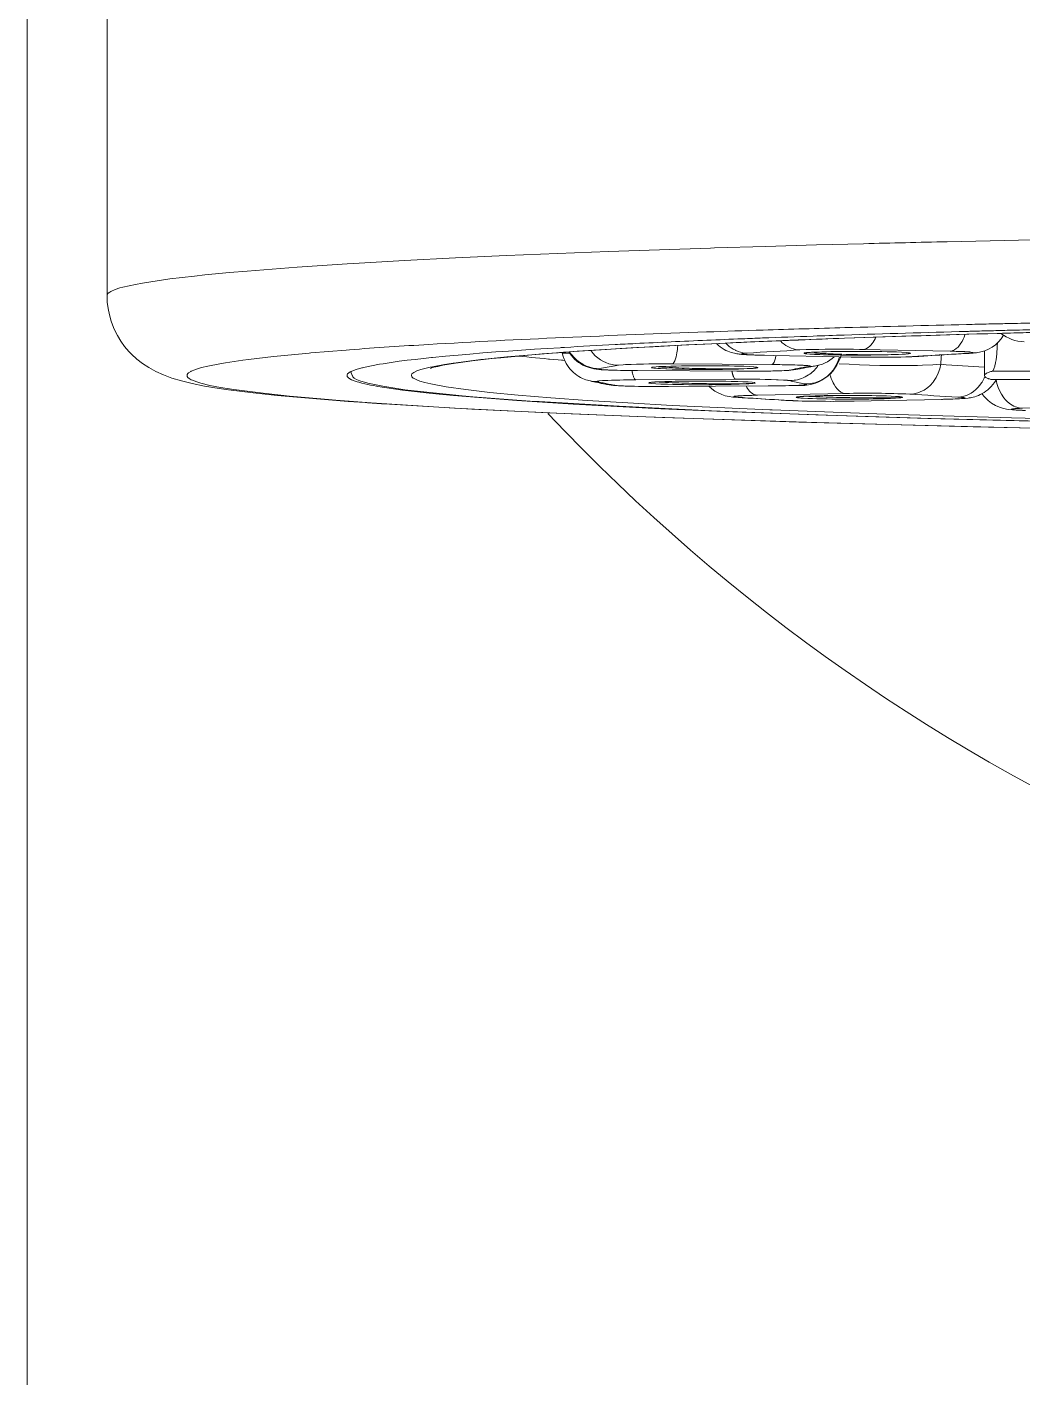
# Model space of a CAD drawing. Extents: x 0 to 1128, y 0 to 827.
# Drawn here: x 268.05 to 274.27, y 464.48 to 472.92 of the extents above; entities that cross this region are included whole.
import ezdxf

# ---------------------------------------------------------------- set-up
doc = ezdxf.new("R2010")
doc.units = 0
doc.header["$LTSCALE"] = 10
doc.header["$MEASUREMENT"] = 0
doc.layers.add('PDF_1', color=7, linetype='CONTINUOUS')
doc.layers.add('PDF_형상', color=7, linetype='CONTINUOUS')

msp = doc.modelspace()

# ---------------------------------------------------------------- linework, layer by layer
at = {"layer": 'PDF_1', "lineweight": 5}
for points in [[(274.3445, 470.4143), (273.9598, 470.4229), (272.9827, 470.4484), (272.0194, 470.4799), (271.448, 470.5025), (270.8271, 470.5323), (270.2766, 470.5652, -0.001117), (270.1597, 470.5732), (270.0547, 470.5808), (269.9064, 470.592), (269.7585, 470.6046), (269.6099, 470.6188), (269.4596, 470.6352), (269.3066, 470.6543), (269.2481, 470.6624), (269.1559, 470.6771), (269.0791, 470.6923), (269.0123, 470.7089), (268.953, 470.727), (268.8999, 470.7469), (268.852, 470.7686), (268.8085, 470.7922), (268.769, 470.8178), (268.733, 470.8456), (268.7003, 470.8756), (268.6832, 470.8934), (268.657, 470.9245), (268.6332, 470.9576), (268.612, 470.9925), (268.5936, 471.0291), (268.5871, 471.0437), (268.5728, 471.0822), (268.5616, 471.1215), (268.5535, 471.1616), (268.5486, 471.2021), (268.5469, 471.2427), (268.5469, 482.1609)], [(275.1878, 471.0874, 0.000978), (274.3291, 471.071, 0.000498), (274.2574, 471.0694, -0.00023), (274.1733, 471.0676, -0.000003), (274.0581, 471.0651, -0.000003), (273.9182, 471.0618, 0.001149), (273.1585, 471.0423, 0.000947), (272.647, 471.0271, 0.000826), (272.2943, 471.0154, 0.002352), (271.4018, 470.9804, 0.003595), (270.5576, 470.9372, 0.003788), (270.063, 470.9042), (270.0412, 470.9025), (269.8205, 470.8844), (269.8108, 470.8836), (269.61, 470.8643), (269.5872, 470.8619), (269.4321, 470.8437), (269.396, 470.839), (269.2875, 470.8229), (269.2515, 470.8167), (269.1764, 470.8018), (269.1377, 470.7924), (269.0994, 470.7805), (269.0967, 470.7795), (269.0736, 470.7698), (269.07, 470.7679), (269.0565, 470.759), (269.0518, 470.7546), (269.048, 470.7483), (269.0474, 470.7409), (269.0481, 470.7376), (269.0522, 470.7301), (269.0599, 470.7234), (269.0728, 470.7167), (269.0739, 470.7161), (269.1082, 470.7028), (269.1342, 470.6948), (269.1899, 470.6807), (269.2563, 470.6678), (269.3405, 470.6548), (269.3566, 470.6526), (269.5225, 470.6316), (269.7055, 470.6122), (269.7127, 470.6115), (269.9317, 470.5921), (269.9767, 470.5885), (270.1978, 470.5721), (270.7178, 470.5392), (271.3045, 470.5096), (271.9153, 470.4845), (272.8706, 470.4522), (273.269, 470.4407), (274.254, 470.4167), (275.0649, 470.4007)], [(274.33, 471.0119, 0.000584), (274.1748, 471.008, -0.000004), (274.33, 471.0119, -0.000879)], [(274.3284, 471.0294, 0.000007), (274.1727, 471.0255)], [(274.4229, 471.5929), (273.7982, 471.5797, 0.000618), (273.2753, 471.5671), (272.9813, 471.5594), (272.6625, 471.5503), (272.3436, 471.5407), (272.3186, 471.54), (271.9998, 471.5296), (271.6809, 471.5185), (271.3621, 471.5063), (271.0434, 471.4929), (270.7247, 471.4781), (270.4061, 471.4617), (270.0876, 471.4434), (270.0469, 471.4409), (269.8907, 471.431), (269.7345, 471.4204), (269.5783, 471.4089), (269.4223, 471.3963), (269.3131, 471.3868), (269.1572, 471.3718), (269.0941, 471.365), (268.9388, 471.3466), (268.8599, 471.3359), (268.7679, 471.321), (268.7254, 471.3129), (268.6453, 471.2951), (268.6272, 471.2905), (268.5982, 471.2811), (268.5715, 471.269), (268.5644, 471.265), (268.5542, 471.2575), (268.5487, 471.2503), (268.5469, 471.2427)], [(274.1727, 471.0255, 0.000634), (274.0597, 471.0225, 0.000306), (273.9395, 471.0194, -0.001943), (273.9207, 471.0189, 0.001557), (273.1537, 470.9959, 0.000369), (272.9604, 470.9893, 0.000918), (272.6442, 470.9777, 0.000411), (272.5172, 470.9727, 0.000872), (272.2955, 470.9635, 0.001877), (271.8483, 470.9428, 0.000781), (271.7222, 470.9364, 0.001844), (271.407, 470.9188, -0.000044), (271.3787, 470.917), (271.2981, 470.9121), (271.2176, 470.9069), (271.1371, 470.9015), (271.0565, 470.8959), (270.9761, 470.89), (270.8956, 470.8838), (270.8152, 470.8772), (270.7422, 470.8709), (270.6619, 470.8635), (270.5815, 470.8556), (270.5741, 470.8549), (270.5238, 470.8496), (270.4735, 470.844), (270.4232, 470.8381), (270.3731, 470.8317), (270.323, 470.8246), (270.273, 470.8169), (270.2494, 470.8129), (270.1997, 470.8037), (270.1503, 470.7931), (270.1438, 470.7915), (270.1401, 470.7906), (270.1046, 470.7806), (270.0767, 470.7699)], [(272.7424, 470.96, -0.000306), (272.8589, 470.9647), (272.8605, 470.9648), (272.8621, 470.9648), (272.8637, 470.9649), (272.8653, 470.9649), (272.8669, 470.965), (272.8685, 470.9651), (272.8701, 470.9651), (272.8717, 470.9652), (272.8733, 470.9653), (272.8749, 470.9653, -0.0008), (273.1564, 470.9762), (272.9816, 470.9698), (272.8068, 470.9629), (272.6321, 470.9557), (272.4573, 470.948), (272.2825, 470.9399), (272.1832, 470.9351), (272.0085, 470.9261), (271.8339, 470.9164), (271.6593, 470.9059), (271.4847, 470.8944), (271.4095, 470.8891, 0.000814), (271.3906, 470.8877, -0.000506), (271.3571, 470.8852), (271.2791, 470.8793), (271.2011, 470.8731), (271.1232, 470.8664), (271.0453, 470.8593), (270.9675, 470.8517), (270.8898, 470.8434), (270.8835, 470.8427), (270.8058, 470.8335), (270.7283, 470.8232), (270.7101, 470.8206), (270.6553, 470.8121), (270.5803, 470.7982), (270.5664, 470.7953), (270.5087, 470.7803), (270.4833, 470.7713), (270.465, 470.7622), (270.4637, 470.7615), (270.4528, 470.7526), (270.4493, 470.7441), (270.4519, 470.7351), (270.4604, 470.7268), (270.4615, 470.7261), (270.4782, 470.717), (270.5019, 470.708), (270.5325, 470.699), (270.5701, 470.69), (270.666, 470.6722), (270.7893, 470.6547), (270.9397, 470.6373), (271.1167, 470.6203), (271.3198, 470.6036), (271.5483, 470.5874), (271.8018, 470.5716), (272.0793, 470.5563), (272.6898, 470.5279), (272.7033, 470.5274), (273.4131, 470.501), (274.2004, 470.4774), (275.0559, 470.4569)], [(273.9089, 471.0001), (273.908, 470.9972), (273.9029, 470.9834), (273.8971, 470.9698), (273.8905, 470.9566), (273.8836, 470.9446), (273.8752, 470.9324), (273.8656, 470.9211), (273.8544, 470.9111), (273.8432, 470.9036), (273.8294, 470.8976), (273.8154, 470.895), (273.2696, 470.9061), (273.2505, 470.9064), (273.2113, 470.907), (273.1721, 470.9074), (273.1329, 470.9075), (273.0936, 470.9074), (273.0544, 470.9072), (273.0344, 470.9071), (272.9951, 470.9066), (272.9559, 470.9058), (272.9167, 470.9046), (272.8775, 470.9028), (272.8637, 470.9037), (272.85, 470.9059), (272.8364, 470.9092), (272.8231, 470.9136), (272.8138, 470.9175), (272.8013, 470.9238), (272.7894, 470.931), (272.778, 470.9391), (272.7673, 470.948), (272.7573, 470.9576), (272.7546, 470.9603, 0.000648), (272.543, 470.9515, -0.00058), (272.4792, 470.9487), (272.3756, 470.944), (272.2719, 470.939), (272.1682, 470.9339), (272.0646, 470.9286), (271.9609, 470.9231), (271.8573, 470.9172), (271.7537, 470.9111), (271.6692, 470.9059), (271.5657, 470.8992), (271.4621, 470.8921), (271.443, 470.8908), (271.355, 470.8844), (271.267, 470.8775), (271.1791, 470.8702), (271.0965, 470.8629), (271.0087, 470.8545), (270.9524, 470.8487), (270.8647, 470.8389), (270.8284, 470.8344), (270.741, 470.8226), (270.7256, 470.8203), (270.7243, 470.8201), (270.6452, 470.8067), (270.6143, 470.8003), (270.5902, 470.7946), (270.5741, 470.79), (270.5678, 470.7878)], [(273.8154, 470.895, -0.003147), (273.8667, 470.8936), (273.8708, 470.8935), (273.8749, 470.8934), (273.8789, 470.8932), (273.883, 470.8931), (273.8871, 470.8929), (273.8912, 470.8928), (273.8953, 470.8926), (273.8983, 470.8925), (273.9024, 470.8922), (273.9065, 470.8921), (273.9075, 470.892), (273.9176, 470.8915), (273.9277, 470.8909), (273.9295, 470.8907), (273.9395, 470.89), (273.9459, 470.8894), (273.9559, 470.8879), (273.9561, 470.8879), (273.9588, 470.8872), (273.9599, 470.8864), (273.9595, 470.8856), (273.9575, 470.8849), (273.9538, 470.8841), (273.9486, 470.8835), (273.9386, 470.8824), (273.9337, 470.882), (273.9236, 470.8813), (273.9136, 470.8807), (273.9131, 470.8807), (273.925, 470.8809), (273.9355, 470.8815), (273.9519, 470.8826), (273.9594, 470.8833), (273.9666, 470.8839), (273.9736, 470.8847), (273.9811, 470.8856, 0.234318), (274.1503, 470.9944)], [(274.134, 471.0066, 0.158849), (274.2787, 470.9533)], [(271.4381, 470.8831), (271.4368, 470.8831), (271.4322, 470.883), (271.4276, 470.8829), (271.423, 470.8828), (271.4183, 470.8828), (271.4178, 470.8828), (271.4131, 470.8827), (271.4084, 470.8828), (271.404, 470.883), (271.4002, 470.8833), (271.3952, 470.8836), (271.3939, 470.8837), (271.3921, 470.8847), (271.3939, 470.8764), (271.3981, 470.8611), (271.4033, 470.8462), (271.4095, 470.832), (271.4166, 470.8184), (271.4244, 470.8055), (271.433, 470.7934), (271.4422, 470.782), (271.452, 470.7714), (271.4623, 470.7616), (271.473, 470.7526), (271.484, 470.7445), (271.4953, 470.7372), (271.5067, 470.7308), (271.518, 470.7252), (271.5291, 470.7205), (271.5401, 470.7164), (271.5508, 470.7131), (271.5547, 470.712, 0.066071), (271.612, 470.7046), (271.6104, 470.705), (271.6096, 470.7056), (271.6103, 470.7067), (271.6116, 470.7074), (271.613, 470.7077), (271.6139, 470.7077), (271.6154, 470.7079), (271.6168, 470.7081), (271.6182, 470.7084), (271.6196, 470.7086), (271.6206, 470.7087), (271.6436, 470.7108), (271.6536, 470.7113), (271.6767, 470.7124), (271.6998, 470.7133), (271.7061, 470.7135), (271.7292, 470.7142), (271.7523, 470.7147), (271.7754, 470.7151), (271.7985, 470.7155), (271.8217, 470.7157), (271.8448, 470.7159), (271.8517, 470.7159), (272.4753, 470.7196), (272.509, 470.7198), (272.5428, 470.7197), (272.5765, 470.7196), (272.5921, 470.7195), (272.6258, 470.7192), (272.6596, 470.7186), (272.6933, 470.7179), (272.6977, 470.7178), (272.7314, 470.7167), (272.7408, 470.7164), (272.7746, 470.7148), (272.7752, 470.7148), (272.7993, 470.7129), (272.8003, 470.7128), (272.8125, 470.7109), (272.8173, 470.711), (272.8299, 470.7117), (272.8423, 470.7131), (272.8499, 470.7143), (272.8623, 470.7169), (272.8745, 470.7203), (272.8865, 470.7243), (272.8983, 470.7289), (272.9097, 470.7343), (272.9209, 470.7402), (272.9316, 470.7468, 0.086873), (272.9874, 470.7991)], [(271.6264, 470.7851), (271.6073, 470.7861), (271.5853, 470.7893), (271.5636, 470.7948), (271.5426, 470.8024), (271.5224, 470.8122), (271.5197, 470.8137), (271.5008, 470.8257), (271.4833, 470.8397), (271.4672, 470.8552), (271.4528, 470.8722), (271.4341, 470.8901), (271.4371, 470.8851), (271.4469, 470.871), (271.4576, 470.8579), (271.4692, 470.8458), (271.4815, 470.8347), (271.4943, 470.8248), (271.5076, 470.8159), (271.5213, 470.8081), (271.5346, 470.8017), (271.5476, 470.7964), (271.5602, 470.7922, 0.063526), (271.6802, 470.7773), (271.703, 470.7764), (271.7284, 470.7757), (271.7565, 470.775), (271.787, 470.7744), (271.8196, 470.7739), (272.557, 470.7695), (272.607, 470.7697), (272.6535, 470.7702), (272.6955, 470.771), (272.7326, 470.772), (272.7491, 470.7725), (272.7643, 470.773, 0.04164), (272.8781, 470.7847), (272.8844, 470.7863), (272.892, 470.788), (272.8931, 470.7882), (272.9007, 470.7899), (272.9082, 470.7914), (272.9158, 470.7928), (272.9234, 470.7943), (272.931, 470.7956), (272.9386, 470.7969), (272.9462, 470.7982), (272.9538, 470.7995, -0.040098), (272.9338, 470.7992)], [(271.7216, 470.6821, -0.043547), (271.6849, 470.685), (271.6852, 470.685), (271.6912, 470.684), (271.6985, 470.683), (271.7056, 470.6822), (271.7125, 470.6815), (271.7198, 470.6808), (271.7274, 470.6802), (271.7355, 470.6797), (271.744, 470.6792), (271.753, 470.6787), (271.7626, 470.6782), (271.773, 470.6777), (271.7842, 470.6773), (271.8091, 470.6764), (271.8375, 470.6757), (271.8693, 470.675), (271.9043, 470.6745), (271.9419, 470.6741), (271.9816, 470.6739), (272.7189, 470.678), (272.7521, 470.6785), (272.7832, 470.679), (272.8119, 470.6797), (272.8381, 470.6805), (272.8615, 470.6814, 0.368458), (273.1351, 470.8712), (273.1347, 470.8712), (273.1115, 470.8715), (273.0882, 470.8719), (273.065, 470.8723), (273.0418, 470.8729), (273.0251, 470.8733), (273.0019, 470.874), (272.9909, 470.8744), (272.9677, 470.8754), (272.9634, 470.8756), (272.9402, 470.8769), (272.92, 470.8787), (272.9129, 470.8795), (272.9078, 470.8804), (272.9047, 470.8813), (272.9036, 470.8822), (272.9047, 470.8832), (272.9064, 470.8838), (272.9081, 470.8841), (272.9086, 470.8842), (272.9103, 470.8846), (272.9121, 470.8849), (272.9139, 470.8851), (272.9157, 470.8853), (272.9176, 470.8856), (272.9194, 470.8858), (272.9212, 470.886), (272.9216, 470.886), (272.9228, 470.8861), (272.924, 470.8863), (272.9249, 470.8863), (272.9261, 470.8865), (272.9274, 470.8866), (272.9286, 470.8867), (272.9298, 470.8868), (272.9311, 470.8869), (272.9323, 470.887), (272.9335, 470.8871, -0.004236), (272.9492, 470.8881), (272.9561, 470.8885), (272.9849, 470.8899), (273.0138, 470.8909), (273.0426, 470.8917), (273.0715, 470.8923), (273.0935, 470.8927), (273.1224, 470.8931), (273.1513, 470.8934), (273.1801, 470.8937), (273.209, 470.8938), (273.2379, 470.8938), (273.2695, 470.8938), (273.3026, 470.8936), (273.3317, 470.8934), (273.3648, 470.8929), (273.3889, 470.8925), (273.422, 470.8918), (273.439, 470.8914), (273.4721, 470.8904), (273.48, 470.8901), (273.5131, 470.8887), (273.5434, 470.8866), (273.5543, 470.8856), (273.562, 470.8844), (273.5666, 470.8833), (273.5669, 470.8832), (273.568, 470.8822), (273.5663, 470.8809), (273.565, 470.8807), (273.5605, 470.8799), (273.5563, 470.8792), (273.5558, 470.8791), (273.5514, 470.8785), (273.5467, 470.8781), (273.542, 470.8778), (273.5409, 470.8777), (273.5363, 470.8773), (273.5317, 470.877), (273.5271, 470.8767), (273.5225, 470.8764)], [(272.3553, 470.943), (272.3575, 470.9407), (272.3684, 470.9307), (272.3797, 470.9217), (272.3914, 470.9136), (272.403, 470.9064), (272.4148, 470.9002), (272.4263, 470.895), (272.4375, 470.8906), (272.4482, 470.8869), (272.4584, 470.884), (272.4678, 470.8818), (272.4763, 470.88), (272.484, 470.8787), (272.4914, 470.8776), (272.4984, 470.8767), (272.5052, 470.876), (272.5123, 470.8754), (272.5196, 470.8747), (272.5272, 470.8742), (272.5354, 470.8736), (272.5441, 470.8731), (272.5533, 470.8726), (272.5631, 470.8722), (272.5846, 470.8713), (272.6086, 470.8705), (273.2232, 470.8578), (273.2785, 470.8571), (273.3347, 470.8569), (273.3911, 470.857), (273.4468, 470.8574), (273.5006, 470.8583), (273.5511, 470.8596), (273.5747, 470.8604), (273.5972, 470.8614), (273.6179, 470.8626), (273.6204, 470.8627, 0.000519), (273.652, 470.8648, -0.002086), (273.8535, 470.8769, -0.000902), (273.9131, 470.8807, 0.00152), (273.8768, 470.8787, 0.002036), (273.6704, 470.8665, 0.002193), (273.6379, 470.8645, 0.002194), (273.6059, 470.8624)], [(273.1386, 470.8758, -0.002744), (273.068, 470.8784, -0.003482), (273.0121, 470.8812), (273.0088, 470.8814), (273.0041, 470.8816), (272.9995, 470.8819), (272.9982, 470.882), (272.9936, 470.8823), (272.989, 470.8826), (272.9844, 470.8829), (272.9798, 470.8833), (272.9751, 470.8836), (272.9705, 470.884), (272.9659, 470.8843)], [(273.7623, 470.8716, 0.000983), (273.7577, 470.8129, 0.002614), (274.0299, 470.7961)], [(271.4051, 470.8374, 0.00299), (271.3866, 470.839), (271.3673, 470.8406), (271.3402, 470.843), (271.313, 470.8453), (271.3052, 470.8461), (271.2781, 470.8485), (271.251, 470.8511), (271.2239, 470.8537), (271.1968, 470.8563), (271.1696, 470.859), (271.1425, 470.8619), (271.1155, 470.8648)], [(271.744, 470.8076), (271.7719, 470.8104), (271.7881, 470.8111), (271.8217, 470.8125), (271.8553, 470.8136), (271.8668, 470.8139), (271.9005, 470.8146), (271.9341, 470.8151), (271.9677, 470.8153), (271.9692, 470.8153), (272.0028, 470.8155), (272.0364, 470.8155), (272.0701, 470.8155), (272.0802, 470.8154), (272.7024, 470.8114), (272.7187, 470.8113), (272.7349, 470.8111), (272.7511, 470.811), (272.7673, 470.8107), (272.7836, 470.8105), (272.7998, 470.8102), (272.816, 470.8098), (272.8302, 470.8094), (272.8464, 470.809), (272.8626, 470.8084), (272.8647, 470.8083), (272.8684, 470.8082), (272.8721, 470.808), (272.8758, 470.8079), (272.8795, 470.8077), (272.8832, 470.8075), (272.8869, 470.8074), (272.8906, 470.8072), (272.8935, 470.8071), (272.8972, 470.8068), (272.9009, 470.8066), (272.9017, 470.8066), (272.9055, 470.8063), (272.9093, 470.8061), (272.9131, 470.8058), (272.9169, 470.8055), (272.9208, 470.8051), (272.9246, 470.8048), (272.927, 470.8046), (272.9309, 470.8043), (272.9347, 470.8037), (272.9384, 470.8029), (272.9397, 470.8025), (272.9407, 470.8021), (272.9411, 470.8017), (272.9406, 470.8009), (272.9405, 470.8008), (272.9397, 470.8003), (272.9388, 470.8001), (272.9381, 470.8), (272.9372, 470.7998), (272.9362, 470.7996), (272.9353, 470.7995), (272.9344, 470.7993), (272.9338, 470.7992, 0.002158), (272.9192, 470.7969, 0.000358), (272.9052, 470.7946), (272.8971, 470.7932), (272.889, 470.7918), (272.8809, 470.7903), (272.8728, 470.7888), (272.8647, 470.7872), (272.8566, 470.7856), (272.8486, 470.7839), (272.8419, 470.7824), (272.8339, 470.7806), (272.8258, 470.7786), (272.8245, 470.7783), (272.8111, 470.7764), (272.8107, 470.7763), (272.7859, 470.7745), (272.7519, 470.7729), (272.7509, 470.7728), (272.7169, 470.7717), (272.7073, 470.7715), (272.6732, 470.7707), (272.6392, 470.7702), (272.6051, 470.7698), (272.6011, 470.7698), (272.567, 470.7696), (272.5329, 470.7696), (272.4989, 470.7697), (272.4842, 470.7698), (272.4828, 470.7696)], [(272.311, 470.7854, -0.001045), (272.2801, 470.786, -0.001653), (272.2608, 470.7864, 0.000578), (272.2226, 470.7873), (272.2048, 470.7878), (272.1844, 470.7884), (272.1641, 470.7891), (272.1615, 470.7891), (272.1412, 470.7898), (272.1208, 470.7906), (272.1005, 470.7915), (272.0801, 470.7925), (272.0598, 470.7935), (272.0395, 470.7947), (272.0192, 470.7961), (272.0173, 470.7962), (272.0146, 470.7964), (272.0119, 470.7966), (272.0111, 470.7967), (272.0084, 470.7969), (272.0058, 470.7971), (272.0031, 470.7973), (272.0004, 470.7975), (271.9978, 470.7978), (271.995, 470.798), (271.9924, 470.7982)], [(273.0918, 470.8605, -0.153779), (272.9676, 470.8016), (272.9678, 470.8017)], [(273.8644, 470.6081, -0.00291), (273.5638, 470.6265), (273.5894, 470.6289), (273.6153, 470.6351), (273.6291, 470.6402), (273.6532, 470.6522), (273.6758, 470.6677), (273.6903, 470.6805), (273.7093, 470.7016), (273.7125, 470.7057), (273.7287, 470.7303), (273.7417, 470.7568), (273.7514, 470.7845), (273.7577, 470.8129), (273.707, 470.8093), (273.6434, 470.807), (273.6124, 470.8062), (273.5488, 470.8053), (273.4852, 470.8052), (273.4397, 470.8055), (273.376, 470.8065), (273.3124, 470.8082), (273.2488, 470.8104), (273.1852, 470.813), (273.1217, 470.8162)], [(273.6204, 470.8627), (273.6059, 470.8624), (273.6023, 470.8622), (273.5988, 470.862), (273.5952, 470.8617), (273.5916, 470.8616), (273.588, 470.8614), (273.5845, 470.8612), (273.5809, 470.861), (273.5802, 470.861), (273.5766, 470.8608), (273.573, 470.8607), (273.5702, 470.8605), (273.5392, 470.8594), (273.5082, 470.8586), (273.4772, 470.858), (273.4462, 470.8576), (273.4287, 470.8574), (273.3977, 470.8571), (273.3667, 470.857), (273.3357, 470.857), (273.3048, 470.8571), (273.2738, 470.8574), (273.2603, 470.8575, -0.00222), (273.2021, 470.8584), (273.1975, 470.8583)], [(271.5545, 470.7121), (271.5548, 470.712), (271.5662, 470.709), (271.5775, 470.7062), (271.589, 470.7035), (271.6005, 470.701), (271.6119, 470.6985), (271.6234, 470.6962), (271.6349, 470.6939), (271.6384, 470.6933), (271.6499, 470.6911), (271.6615, 470.6891), (271.6695, 470.6876, 0.001991), (271.6853, 470.685)], [(271.6217, 470.7021), (271.6233, 470.7017), (271.6318, 470.6997), (271.6402, 470.6977), (271.6472, 470.6962), (271.6557, 470.6943), (271.6642, 470.6925), (271.6728, 470.6909), (271.6813, 470.6892), (271.6899, 470.6876), (271.6984, 470.6861), (271.707, 470.6846, 0.002125), (271.7216, 470.6821), (271.7478, 470.6793), (271.7644, 470.6785), (271.7756, 470.678), (271.8089, 470.6768), (271.8422, 470.6758), (271.8439, 470.6757), (271.8772, 470.675), (271.9106, 470.6745), (271.944, 470.6742), (271.9549, 470.6742), (271.9882, 470.674), (272.0216, 470.674), (272.055, 470.6742)], [(272.5738, 470.6935), (272.5737, 470.6935), (272.5691, 470.6932), (272.5645, 470.6929), (272.5601, 470.6927), (272.5555, 470.6925), (272.551, 470.6924), (272.5464, 470.6922), (272.5418, 470.6921), (272.5372, 470.6919), (272.5326, 470.6918), (272.5281, 470.6917), (272.5274, 470.6917), (272.5067, 470.6913), (272.4859, 470.691), (272.4659, 470.6909), (272.4452, 470.6907), (272.4245, 470.6907), (272.4038, 470.6908), (272.383, 470.6909), (272.3623, 470.6911), (272.3416, 470.6913), (272.3209, 470.6916, -0.001196), (272.2669, 470.6925, -0.001038), (272.2016, 470.694), (272.1832, 470.6945), (272.1627, 470.6951), (272.1423, 470.6957), (272.1403, 470.6958), (272.1199, 470.6965), (272.0994, 470.6972), (272.079, 470.698), (272.0586, 470.6989), (272.0382, 470.6999), (272.0178, 470.701), (271.9974, 470.7022)], [(273.0676, 470.7433), (273.0689, 470.739), (273.0736, 470.7249), (273.079, 470.7109), (273.0855, 470.697), (273.0911, 470.6867), (273.1, 470.673), (273.11, 470.6601), (273.1214, 470.6488), (273.1338, 470.6396), (273.1473, 470.6334), (273.1614, 470.6307), (272.6116, 470.6197), (272.6065, 470.6196), (272.5994, 470.6195), (272.5923, 470.6193), (272.5904, 470.6193), (272.5833, 470.6191), (272.5762, 470.6189), (272.5691, 470.6187), (272.562, 470.6185), (272.5549, 470.6183), (272.5478, 470.618), (272.5408, 470.6178), (272.535, 470.6175), (272.5252, 470.6171), (272.5154, 470.6167), (272.5143, 470.6166), (272.5045, 470.6161), (272.4947, 470.6155), (272.4889, 470.615), (272.4791, 470.6141), (272.4787, 470.6141), (272.469, 470.6128), (272.466, 470.6121), (272.4645, 470.6114), (272.4643, 470.6106), (272.4656, 470.6099), (272.4683, 470.6093), (272.4724, 470.6086), (272.475, 470.6082), (272.4847, 470.6072), (272.4851, 470.6072), (272.4863, 470.6071), (272.4876, 470.6069), (272.4885, 470.6069), (272.4898, 470.6068), (272.491, 470.6067), (272.4923, 470.6066), (272.4936, 470.6065), (272.4949, 470.6064), (272.4961, 470.6063), (272.4974, 470.6062), (272.4825, 470.6066, -0.191722), (272.3077, 470.6755)], [(273.2119, 470.5829, -0.002351), (273.1568, 470.5821), (273.127, 470.5818), (273.0971, 470.5816), (273.0672, 470.5815), (273.0373, 470.5816), (273.0074, 470.5817), (272.9776, 470.582), (272.9477, 470.5825), (272.9216, 470.5829), (272.8917, 470.5836), (272.8619, 470.5846), (272.8581, 470.5847), (272.8544, 470.5848), (272.8507, 470.585), (272.847, 470.5851), (272.8432, 470.5853), (272.8395, 470.5854), (272.8358, 470.5856), (272.8321, 470.5858), (272.8294, 470.5859), (272.8257, 470.5861), (272.822, 470.5864), (272.821, 470.5864), (272.8086, 470.5866), (272.8081, 470.5866), (272.8385, 470.5852), (272.8661, 470.5842), (272.895, 470.5834), (272.9249, 470.5827), (272.9559, 470.5822), (273.0195, 470.5816), (273.0842, 470.5814), (273.1485, 470.5818), (273.2163, 470.5828), (273.2119, 470.5829), (273.7661, 470.5938), (273.8081, 470.5947), (273.8327, 470.5955), (273.8549, 470.5964, 0.019208), (273.9282, 470.6017), (273.9355, 470.6028), (273.9432, 470.6041), (273.9515, 470.6057), (273.9609, 470.6078), (273.9711, 470.6106), (273.9818, 470.6142), (273.993, 470.6184), (274.0047, 470.6236), (274.0165, 470.6298), (274.0283, 470.6368), (274.04, 470.6449), (274.0515, 470.654), (274.0626, 470.6639), (274.0732, 470.6748), (274.0832, 470.6866), (274.0924, 470.6992), (274.1009, 470.7126), (274.1035, 470.7179), (274.1089, 470.6922), (274.1168, 470.6671), (274.124, 470.6495), (274.1362, 470.6261), (274.1509, 470.6044), (274.1627, 470.5903), (274.1738, 470.5793), (274.1935, 470.5637), (274.2141, 470.5518), (274.2244, 470.5474), (274.2466, 470.541), (274.2684, 470.5384)], [(274.0709, 470.7186), (274.0662, 470.72), (274.0615, 470.7216), (274.0569, 470.7232), (274.053, 470.7247), (274.0486, 470.7265), (274.0442, 470.7285), (274.0402, 470.7308), (274.0357, 470.7338), (274.032, 470.7375), (274.03, 470.7418), (274.0332, 470.7363, -0.040821), (274.0156, 470.7016), (274.0126, 470.6968), (274.0019, 470.6817), (273.9899, 470.6676), (273.9767, 470.6545), (273.9624, 470.6428), (273.9469, 470.6324), (273.9357, 470.6262), (273.9186, 470.6188), (273.9009, 470.6132), (273.8827, 470.6096), (273.8644, 470.6081), (273.8785, 470.6071), (273.8876, 470.6065), (273.8893, 470.6063), (273.9027, 470.6048), (273.907, 470.6039), (273.9075, 470.6038), (273.9091, 470.603), (273.909, 470.6022), (273.9071, 470.6013), (273.9067, 470.6013), (273.9022, 470.6004), (273.8954, 470.5995), (273.8866, 470.5987), (273.8757, 470.5979), (273.8615, 470.5971), (273.8481, 470.5964), (273.8339, 470.5958), (273.8197, 470.5954), (273.8135, 470.5951, -0.001314), (273.7889, 470.5944, -0.001184), (273.7617, 470.5938), (273.7661, 470.5938)], [(273.5188, 470.6069), (273.5154, 470.6059), (273.5138, 470.6059), (273.5077, 470.6057), (273.5017, 470.6051), (273.5013, 470.6051), (273.4952, 470.6047), (273.489, 470.6044), (273.4829, 470.6042), (273.4822, 470.6042), (273.476, 470.604), (273.4699, 470.6038), (273.4638, 470.6037), (273.4576, 470.6035, -0.002584), (273.4202, 470.603, -0.003269), (273.3511, 470.6028, -0.001821), (273.28, 470.6033, -0.000846), (273.2423, 470.6038, -0.001789), (273.1846, 470.6047, -0.001114), (273.127, 470.6059), (273.1068, 470.6063), (273.0854, 470.6068), (273.0639, 470.6075), (273.0625, 470.6075), (273.041, 470.6081), (273.0196, 470.6087), (272.9981, 470.6095), (272.9766, 470.6103), (272.9551, 470.6112), (272.9337, 470.6122), (272.9122, 470.6133)], [(274.2862, 470.5243), (274.269, 470.5249), (274.2474, 470.5258), (274.238, 470.5263), (274.2292, 470.5267), (274.2065, 470.5283, -0.239378), (274.0152, 470.6291)], [(272.4825, 470.6066, 0.000969), (272.5514, 470.6021, 0.001764), (272.7703, 470.5888, 0.000045), (272.8086, 470.5866, -0.000528), (272.7453, 470.5907, -0.001803), (272.5312, 470.604, 0.000426), (272.4974, 470.6062)]]:
    msp.add_lwpolyline(points, format="xyb", dxfattribs=at)
for points in [[(273.2696, 470.9061), (273.2712, 470.9062), (273.2826, 470.9085), (273.2936, 470.9129), (273.3039, 470.9189), (273.3133, 470.9263), (273.3207, 470.9334), (273.3285, 470.9423), (273.3353, 470.9518), (273.3415, 470.9617), (273.347, 470.972), (273.3521, 470.9826)], [(271.8606, 470.7736), (271.862, 470.7737), (271.8377, 470.7739), (271.8135, 470.7742), (271.8083, 470.7742), (271.784, 470.7746), (271.7597, 470.7751), (271.7585, 470.7751), (271.7342, 470.7757), (271.7144, 470.7763), (271.6902, 470.7772), (271.6777, 470.7778), (271.6535, 470.7792), (271.6498, 470.7794), (271.6394, 470.7803), (271.6315, 470.7813), (271.6263, 470.7822), (271.6247, 470.7827), (271.6237, 470.7832), (271.6237, 470.7841), (271.6256, 470.785), (271.6264, 470.7851), (271.638, 470.7879), (271.6498, 470.7905), (271.6615, 470.793), (271.6732, 470.7953), (271.685, 470.7975), (271.6968, 470.7997), (271.7086, 470.8018), (271.71, 470.802), (271.7218, 470.804), (271.7336, 470.8059), (271.744, 470.8076), (271.7237, 470.8087), (271.7036, 470.8119), (271.6837, 470.8169), (271.6644, 470.8238), (271.6489, 470.831), (271.6311, 470.8412), (271.6143, 470.853), (271.5987, 470.8663), (271.5845, 470.881), (271.5717, 470.8968), (271.5697, 470.8994)], [(272.0802, 470.8154), (272.0853, 470.818), (272.0899, 470.8239), (272.09, 470.8242), (272.0957, 470.8354), (272.0995, 470.847), (272.0997, 470.8478), (272.1029, 470.8596), (272.1057, 470.8717), (272.1081, 470.8838), (272.1098, 470.8944), (272.1116, 470.9066), (272.1132, 470.9189), (272.1145, 470.9311)], [(272.4133, 470.9454), (272.424, 470.9347), (272.4354, 470.9248), (272.4475, 470.9158), (272.4603, 470.9076), (272.4738, 470.9005), (272.4772, 470.899), (272.4913, 470.8933), (272.5058, 470.8888), (272.5206, 470.8856), (272.5356, 470.8837), (272.5468, 470.8831), (272.5399, 470.8826), (272.5288, 470.8817), (272.5281, 470.8816), (272.5171, 470.8802), (272.5138, 470.8794), (272.5137, 470.8794), (272.5121, 470.8786), (272.5122, 470.8779), (272.5139, 470.8771), (272.514, 470.8771), (272.5174, 470.8763), (272.5226, 470.8756), (272.5294, 470.8748), (272.5379, 470.8741), (272.5483, 470.8734), (272.5594, 470.8728), (272.5645, 470.8725), (272.5756, 470.872), (272.5866, 470.8715), (272.5884, 470.8715), (272.5949, 470.8712), (272.6014, 470.871), (272.6061, 470.8708), (272.6126, 470.8707), (272.6191, 470.8704), (272.6256, 470.8703), (272.6321, 470.8701), (272.6386, 470.8699), (272.645, 470.8698), (272.6515, 470.8697)], [(272.6517, 470.8695), (272.6563, 470.8695)], [(272.728, 470.8678), (272.7269, 470.8629), (272.7255, 470.8566), (272.724, 470.8504), (272.7222, 470.8443), (272.7203, 470.8382), (272.7181, 470.8322), (272.7156, 470.8264), (272.7127, 470.8208), (272.7089, 470.8157), (272.7072, 470.8139), (272.7024, 470.8114)], [(274.8248, 470.7699), (274.0801, 470.7701), (274.0764, 470.7691), (274.0708, 470.7675), (274.0652, 470.7658), (274.0597, 470.7639), (274.0543, 470.7619), (274.049, 470.7597), (274.0437, 470.7572), (274.0437, 470.7572), (274.0386, 470.7544), (274.0341, 470.7508), (274.0325, 470.7492), (274.0301, 470.7444), (274.0299, 470.743), (274.0299, 470.897)], [(274.0801, 470.7701), (274.0837, 470.7726), (274.085, 470.7744), (274.0898, 470.7844), (274.0899, 470.7847), (274.0948, 470.8007), (274.0957, 470.8041), (274.0994, 470.8219), (274.0998, 470.8238), (274.1028, 470.8417), (274.1052, 470.8597), (274.1072, 470.8777), (274.1086, 470.892), (274.11, 470.9101), (274.1111, 470.9282), (274.112, 470.9464)], [(271.9554, 470.7947), (271.9788, 470.7975), (271.9955, 470.7984), (272.0045, 470.7988), (272.0374, 470.8003), (272.0702, 470.8015), (272.0718, 470.8015), (272.1047, 470.8024), (272.1376, 470.8031), (272.1705, 470.8035), (272.1855, 470.8037), (272.2185, 470.8039), (272.2514, 470.8041), (272.2843, 470.8042), (272.3159, 470.8041), (272.349, 470.8039), (272.3782, 470.8037), (272.4113, 470.8032), (272.4354, 470.8028), (272.4685, 470.8021), (272.4855, 470.8017), (272.5185, 470.8007), (272.5265, 470.8004), (272.5596, 470.799), (272.5899, 470.7969), (272.6007, 470.7959), (272.6084, 470.7947), (272.613, 470.7936), (272.6133, 470.7935), (272.6144, 470.7925), (272.6141, 470.792), (272.6136, 470.7917), (272.613, 470.7915), (272.6124, 470.7913), (272.6118, 470.7911), (272.6112, 470.7909), (272.6107, 470.7908), (272.6101, 470.7907), (272.6096, 470.7906), (272.609, 470.7905), (272.5856, 470.7876), (272.5689, 470.7867), (272.5599, 470.7863), (272.527, 470.7848), (272.4942, 470.7836), (272.4926, 470.7836), (272.4598, 470.7827), (272.4268, 470.7821), (272.3939, 470.7816), (272.3789, 470.7815), (272.346, 470.7812), (272.313, 470.781), (272.2801, 470.781), (272.2487, 470.781), (272.2157, 470.7812), (272.1867, 470.7814), (272.1536, 470.7819), (272.1297, 470.7823), (272.0966, 470.7829), (272.0796, 470.7834), (272.0466, 470.7844), (272.0386, 470.7847), (272.0056, 470.7861), (271.9889, 470.7871), (271.9751, 470.7882), (271.9642, 470.7892), (271.9563, 470.7903), (271.9516, 470.7914), (271.9513, 470.7915), (271.95, 470.7925), (271.95, 470.7926), (271.9501, 470.7929), (271.9503, 470.7931), (271.9505, 470.7933), (271.9508, 470.7934), (271.9511, 470.7936), (271.9514, 470.7937), (271.9517, 470.7938), (271.952, 470.7939), (271.9523, 470.7939), (271.9526, 470.794)], [(272.3417, 470.785), (272.36, 470.7849), (272.3806, 470.7847), (272.4011, 470.7846), (272.4034, 470.7846), (272.424, 470.7845), (272.4446, 470.7845), (272.4651, 470.7846), (272.4857, 470.7848), (272.5063, 470.7851), (272.5269, 470.7856), (272.5474, 470.7862), (272.5494, 470.7863), (272.5556, 470.7865), (272.5618, 470.7867), (272.5679, 470.787), (272.5741, 470.7873), (272.5803, 470.7877), (272.5865, 470.788), (272.5906, 470.7883), (272.5968, 470.7888), (272.6029, 470.7895), (272.609, 470.7905)], [(272.8784, 470.7848), (272.8781, 470.7847), (272.8758, 470.7842)], [(273.1246, 470.8597), (273.1239, 470.8573), (273.1151, 470.8299), (273.1026, 470.8037), (273.0869, 470.7792), (273.0682, 470.7567), (273.0471, 470.7375), (273.0237, 470.7212), (272.9977, 470.7079), (272.9705, 470.6982), (272.9422, 470.6921), (272.9143, 470.69)], [(274.4775, 470.4546), (273.6971, 470.4749), (272.9774, 470.4979), (272.3253, 470.5231), (271.7469, 470.5504), (271.2478, 470.5797), (271.1925, 470.5833), (270.8328, 470.6104), (270.7662, 470.6162), (270.5058, 470.6425), (270.4081, 470.6543), (270.27, 470.6755), (270.187, 470.6922), (270.1776, 470.6944), (270.1276, 470.7091), (270.1068, 470.7176), (270.0919, 470.7261), (270.0834, 470.7341), (270.08, 470.743), (270.0704, 470.7669), (270.0672, 470.7653), (270.0641, 470.7636), (270.061, 470.7618), (270.058, 470.7598), (270.0553, 470.7576), (270.0527, 470.7552), (270.0505, 470.7526), (270.0488, 470.7497), (270.0484, 470.749), (270.0472, 470.7457), (270.0469, 470.743), (270.0471, 470.741), (270.0476, 470.7391), (270.0485, 470.7371), (270.0494, 470.7353), (270.0507, 470.7335), (270.052, 470.7319), (270.0533, 470.7307), (270.0548, 470.7292), (270.0563, 470.7279), (270.0579, 470.7267), (270.0582, 470.7265), (270.0742, 470.7168), (270.0916, 470.7095), (270.1097, 470.7037), (270.1209, 470.7007), (270.1393, 470.6959), (270.1577, 470.6915), (270.176, 470.6873), (270.1943, 470.6835), (270.2127, 470.6798), (270.2311, 470.6764), (270.2384, 470.6751), (270.3943, 470.6512), (270.5788, 470.6302), (270.7132, 470.6178), (271.1088, 470.5867), (271.4604, 470.5642), (272.0084, 470.5353), (272.4583, 470.5158), (273.2872, 470.4859), (273.6777, 470.474), (274.6529, 470.4491)], [(270.0802, 470.7452), (270.0801, 470.743)], [(271.8517, 470.7159), (271.8507, 470.7162), (271.8469, 470.7185), (271.8439, 470.7222), (271.8415, 470.7265), (271.8399, 470.7298), (271.8381, 470.7341), (271.8365, 470.7383), (271.8351, 470.7425), (271.8338, 470.7468), (271.8327, 470.7511), (271.8316, 470.7554), (271.8314, 470.7561), (271.831, 470.7579), (271.8305, 470.7597), (271.8303, 470.7609), (271.8299, 470.7627), (271.8295, 470.7646), (271.8291, 470.7664), (271.8287, 470.7682), (271.8283, 470.77), (271.828, 470.7719), (271.8276, 470.7737)], [(272.4528, 470.7695), (272.4531, 470.7679), (272.4536, 470.7657), (272.4541, 470.7635), (272.4542, 470.7629), (272.4548, 470.7607), (272.4553, 470.7585), (272.4558, 470.7563), (272.4564, 470.7542), (272.457, 470.752), (272.4576, 470.7498), (272.4583, 470.7477), (272.4589, 470.7458), (272.4599, 470.7426), (272.461, 470.7395), (272.4622, 470.7364), (272.4635, 470.7333), (272.465, 470.7303), (272.4668, 470.7273), (272.4676, 470.726), (272.4697, 470.7232), (272.4722, 470.7209), (272.4753, 470.7196)], [(272.8125, 470.7109), (272.8225, 470.7082), (272.8327, 470.7058), (272.8428, 470.7034), (272.8529, 470.7012), (272.8631, 470.6991), (272.8733, 470.6972), (272.8836, 470.6953), (272.8842, 470.6952), (272.8944, 470.6934), (272.9047, 470.6916), (272.9143, 470.69), (272.9193, 470.6889), (272.9208, 470.6879), (272.9192, 470.6869), (272.9157, 470.6859), (272.9087, 470.6849), (272.8989, 470.6839), (272.874, 470.6823), (272.8712, 470.6821), (272.8463, 470.681), (272.8336, 470.6806), (272.8086, 470.6798), (272.7877, 470.6793), (272.7627, 470.6788), (272.7377, 470.6784), (272.7353, 470.6784), (272.7103, 470.6781), (272.6853, 470.6779), (272.6786, 470.6779), (272.6799, 470.6777)], [(274.8167, 470.7183), (274.0709, 470.7186), (274.0718, 470.7185)], [(272.0563, 470.674), (272.055, 470.6742)], [(272.6116, 470.6197), (272.6096, 470.6199), (272.6004, 470.6217), (272.5914, 470.6249), (272.5829, 470.6293), (272.575, 470.6348), (272.5693, 470.6394), (272.5625, 470.6461), (272.5563, 470.6532), (272.5507, 470.6608), (272.5455, 470.6686), (272.5407, 470.6767)], [(274.678, 470.5552), (274.2684, 470.5384), (274.2639, 470.5382), (274.2592, 470.538), (274.2544, 470.5378), (274.2543, 470.5378), (274.2495, 470.5376), (274.2448, 470.5373), (274.24, 470.537), (274.2353, 470.5367), (274.2306, 470.5364), (274.2258, 470.5361), (274.2211, 470.5357), (274.2173, 470.5354), (274.2111, 470.5346), (274.2051, 470.5337), (274.2006, 470.5327), (274.1986, 470.5317), (274.1987, 470.5314), (274.201, 470.5305), (274.2058, 470.5296), (274.2119, 470.5288), (274.2183, 470.5282), (274.2239, 470.5277), (274.2305, 470.5272), (274.2375, 470.5268), (274.2378, 470.5268), (274.2447, 470.5264), (274.2517, 470.526), (274.2586, 470.5257), (274.2655, 470.5254), (274.2725, 470.5251)]]:
    msp.add_lwpolyline(points, dxfattribs=at)
for points in [[(273.2145, 470.874, 0.001683), (273.2376, 470.8735, 0.001802), (273.2915, 470.8729), (273.3146, 470.8728), (273.3377, 470.8727), (273.3608, 470.8727), (273.3839, 470.8729), (273.407, 470.873), (273.4247, 470.8732), (273.4478, 470.8736), (273.4709, 470.8742), (273.494, 470.875), (273.5171, 470.8761), (273.5225, 470.8764), (273.5157, 470.876), (273.4868, 470.8746), (273.4579, 470.8735), (273.4291, 470.8728), (273.4002, 470.8722), (273.3782, 470.8718), (273.3493, 470.8714), (273.3204, 470.871), (273.2915, 470.8708), (273.2627, 470.8707), (273.2338, 470.8707, -0.002949), (273.1351, 470.8712, 0.001725), (273.1762, 470.8748, 0.001692)], [(272.2672, 470.7085), (272.283, 470.7085), (272.3156, 470.7084), (272.3481, 470.7081), (272.3807, 470.7077), (272.3825, 470.7077), (272.4151, 470.7072), (272.4477, 470.7065), (272.4803, 470.7057), (272.4888, 470.7055), (272.5213, 470.7043), (272.5539, 470.7026), (272.578, 470.7008), (272.5927, 470.6988), (272.5927, 470.6988), (272.5933, 470.6987), (272.5937, 470.6986), (272.5942, 470.6985), (272.5947, 470.6984), (272.5952, 470.6982), (272.5957, 470.6981), (272.5963, 470.6978), (272.5967, 470.6976), (272.5972, 470.6972), (272.5973, 470.6968), (272.5958, 470.6957), (272.5955, 470.6957), (272.5905, 470.6946), (272.5824, 470.6935), (272.5713, 470.6924), (272.5571, 470.6913), (272.5402, 470.6904), (272.532, 470.69), (272.4986, 470.6886), (272.4815, 470.6881), (272.448, 470.6872), (272.4238, 470.6867), (272.3903, 470.6861), (272.3614, 470.6858), (272.3279, 470.6855), (272.2965, 470.6854), (272.263, 470.6853), (272.2473, 470.6853), (272.2147, 470.6854), (272.1821, 470.6857), (272.1495, 470.686), (272.1477, 470.686), (272.1151, 470.6866), (272.0826, 470.6872), (272.05, 470.6881), (272.0415, 470.6883), (272.0089, 470.6894), (271.9764, 470.6912), (271.9522, 470.693), (271.9376, 470.695), (271.9376, 470.695), (271.9371, 470.695), (271.9366, 470.6952), (271.9361, 470.6953), (271.9356, 470.6954), (271.9351, 470.6956), (271.9346, 470.6957), (271.9341, 470.6959), (271.9336, 470.6961), (271.9331, 470.6965), (271.9329, 470.6969), (271.9342, 470.698), (271.9347, 470.6981), (271.9374, 470.6987), (271.94, 470.6993), (271.9402, 470.6993), (271.943, 470.6997), (271.9459, 470.7001), (271.9488, 470.7004), (271.9496, 470.7005), (271.9525, 470.7008), (271.9553, 470.7011), (271.9581, 470.7013), (271.961, 470.7015), (271.9615, 470.7016), (271.9647, 470.7018), (271.9678, 470.7021), (271.9704, 470.7022), (271.9736, 470.7025), (271.9767, 470.7026), (271.9798, 470.7028), (271.983, 470.703), (271.9861, 470.7032), (271.9893, 470.7034), (271.9924, 470.7035), (272.013, 470.7044), (272.0339, 470.7052), (272.0344, 470.7053), (272.0554, 470.7059), (272.0764, 470.7065), (272.0974, 470.7069), (272.1184, 470.7073), (272.1394, 470.7077), (272.1605, 470.7079), (272.1815, 470.7081), (272.2025, 470.7083, -0.001995)], [(273.1846, 470.5952), (273.1621, 470.5952), (273.1335, 470.5954), (273.1048, 470.5956), (273.0761, 470.5959), (273.0474, 470.5963), (273.0187, 470.5968), (273.0125, 470.5969), (272.9839, 470.5975), (272.9552, 470.5984), (272.9265, 470.5995), (272.8979, 470.601), (272.8968, 470.6011), (272.8924, 470.6014), (272.888, 470.6017), (272.8836, 470.602), (272.8792, 470.6024), (272.8786, 470.6024), (272.8741, 470.6028), (272.8696, 470.6033), (272.8655, 470.6038), (272.8619, 470.6044), (272.8572, 470.6053), (272.8559, 470.6056), (272.8544, 470.6068), (272.8557, 470.6078), (272.856, 470.6079), (272.8582, 470.6085), (272.8605, 470.609), (272.8606, 470.609), (272.863, 470.6094), (272.8654, 470.6097), (272.8679, 470.61), (272.8686, 470.6101), (272.871, 470.6104), (272.8734, 470.6106), (272.8758, 470.6109), (272.8783, 470.6111), (272.8787, 470.6111), (272.8817, 470.6114), (272.8848, 470.6116), (272.8874, 470.6118), (272.8904, 470.612), (272.8935, 470.6122), (272.8965, 470.6124), (272.8996, 470.6126), (272.9026, 470.6128), (272.9056, 470.613), (272.9087, 470.6131), (272.9176, 470.6136), (272.9456, 470.6148), (272.9736, 470.6157), (273.0016, 470.6165), (273.0296, 470.617), (273.0487, 470.6173), (273.0767, 470.6177), (273.1047, 470.618), (273.1327, 470.6182), (273.1607, 470.6183), (273.1887, 470.6184), (273.2112, 470.6183), (273.2399, 470.6182), (273.2686, 470.618), (273.2972, 470.6177), (273.3259, 470.6173), (273.3546, 470.6168), (273.3608, 470.6167), (273.3895, 470.616), (273.4181, 470.6152), (273.4468, 470.614), (273.4754, 470.6125), (273.4768, 470.6124), (273.4812, 470.6121), (273.4855, 470.6118), (273.4899, 470.6115), (273.4944, 470.6112), (273.495, 470.6111), (273.4995, 470.6107), (273.504, 470.6103), (273.5081, 470.6097), (273.5116, 470.6091), (273.5163, 470.6082), (273.5176, 470.6079), (273.5188, 470.6067), (273.5174, 470.6057), (273.5137, 470.6047), (273.5075, 470.6038), (273.4991, 470.6028), (273.4755, 470.601), (273.4701, 470.6007), (273.4437, 470.5994), (273.4309, 470.5989), (273.4044, 470.598), (273.3854, 470.5975), (273.3589, 470.5969), (273.335, 470.5964), (273.3085, 470.596), (273.3075, 470.596), (273.281, 470.5957), (273.2545, 470.5954, -0.001851)]]:
    msp.add_lwpolyline(points, format="xyb", close=True, dxfattribs=at)
for centre, radius, start, end in [((277.1449, 359.5078), 111.5397, 91.525888, 92.049248), ((277.0597, 362.2721), 108.7739, 91.552638, 92.056199), ((231.3153, 2036.3377), 1565.9166, 271.5661151, 271.5684197), ((274.6563, 438.2977), 32.6536, 93.12267, 93.70395), ((272.6454, 470.5567), 0.3131, 88.00498, 88.87221), ((273.2309, 470.6582), 0.2154, 88.20368, 89.22331), ((271.9593, 470.7712), 0.0238, 99.53072, 106.45644), ((272.2342, 471.0978), 0.3107, 267.85841, 269.02613), ((272.8256, 470.9966), 0.2182, 269.71839, 283.9312), ((273.1636, 469.5059), 1.3105, 98.60319, 99.21117), ((272.8478, 470.9057), 0.1756, 322.63784, 325.58732), ((270.1192, 470.6731), 0.1057, 113.72515, 117.50438), ((271.8945, 471.7668), 1.0992, 255.10698, 255.63132), ((272.2661, 470.7972), 0.1047, 268.30353, 270.42411), ((273.298, 464.4054), 6.2268, 87.55348, 91.25697), ((272.7584, 469.5674), 1.0209, 86.48155, 87.1811), ((273.182, 470.4003), 0.2044, 88.19223, 89.29104)]:
    msp.add_arc(centre, radius, start, end, dxfattribs=at)
msp.add_open_spline([(272.311, 470.7854), (272.3212, 470.7853), (272.3314, 470.7852), (272.3417, 470.785)], degree=3, dxfattribs=at)
at = {"layer": 'PDF_형상', "lineweight": 5}
for points in [[(268.0469, 265.6869), (268.0469, 482.0173, 0.071942), (268.5435, 478.6031)], [(271.3028, 470.5062, 0.206904), (280.0471, 466.7265, 0.206903), (288.7914, 470.5062)]]:
    msp.add_lwpolyline(points, format="xyb", dxfattribs=at)

doc.saveas('drawing.dxf')
